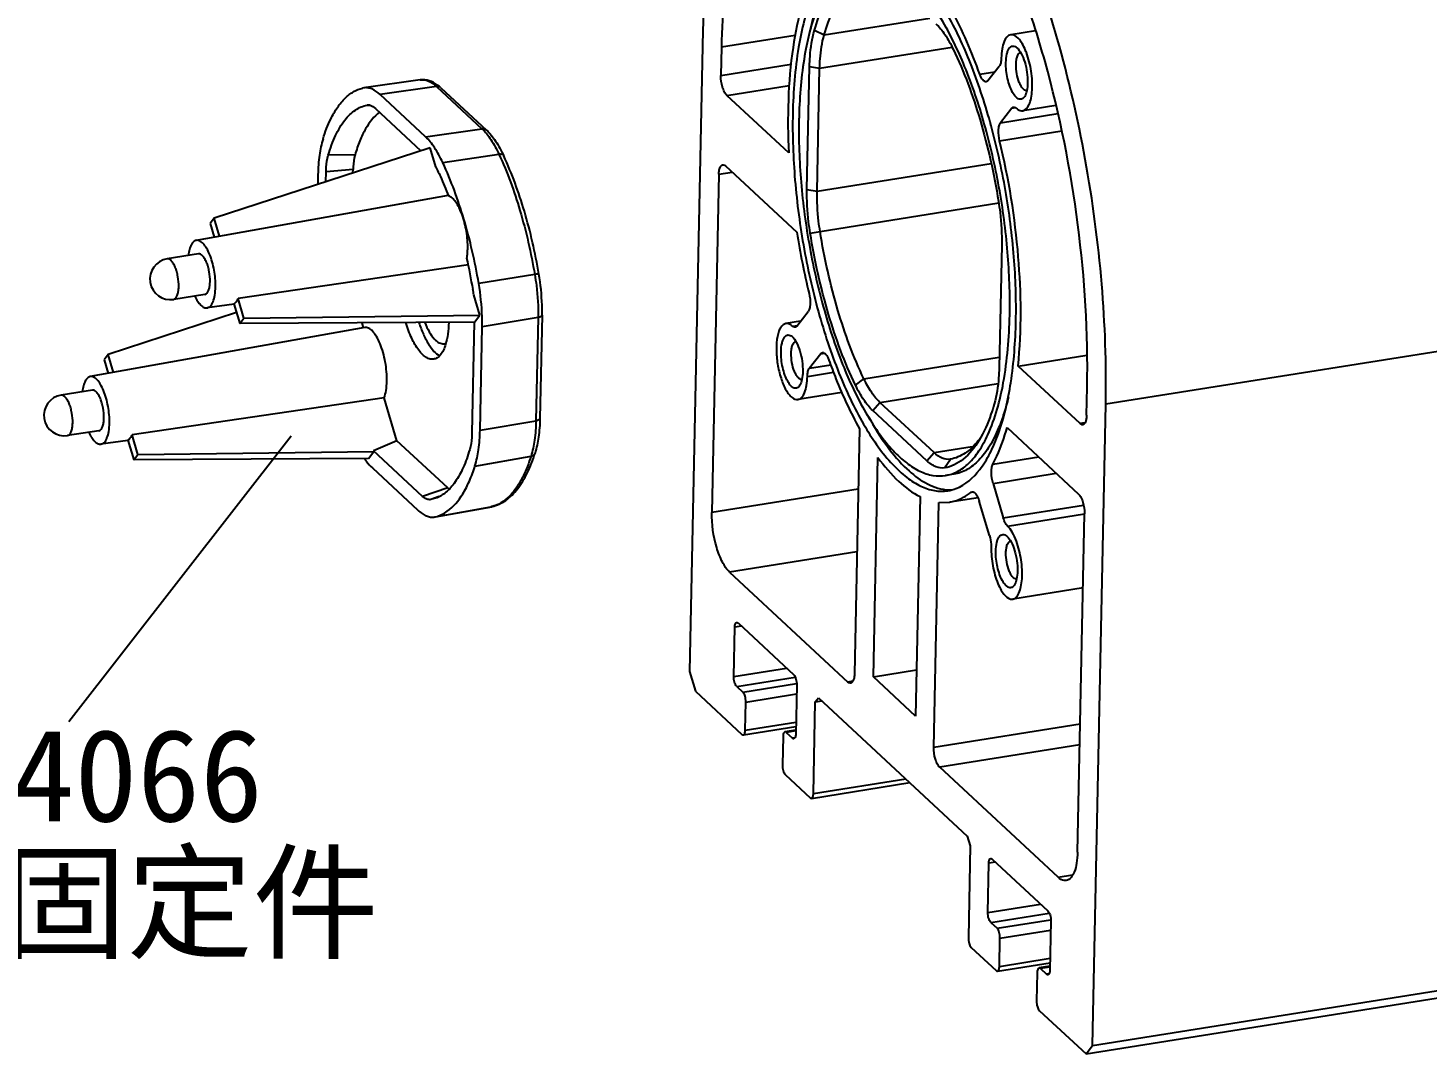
# Model space of a CAD drawing. Header units: millimetres. Extents: x 0 to 549, y 0 to 190.
# Drawn here: x 124.78 to 170.25, y 77.69 to 111.02 of the extents above; entities that cross this region are included whole.
import ezdxf

# ---------------------------------------------------------------- set-up
doc = ezdxf.new("R2010")
doc.units = ezdxf.units.MM
doc.layers.add('02___PRT_ALL_AXES', color=7, linetype='Continuous')
doc.styles.get("Standard").update_dxf_attribs({"font": 'SimSun.ttf'})

# ---------------------------------------------------------------- blocks, each defined once
blk = doc.blocks.new('A$C560D5F5B')
at = {"color": 7, "linetype": 'Continuous'}
for p, q in [((-22.163, 13.225), (-19.876, 13.589)), ((-24.79, 13.329), (-25.078, -0.562)), ((-22.788, 13.209), (-24.387, 12.955)), ((-22.374, 13.323), (-22.163, 13.225)), ((-17.586, 13.313), (-18.12, 13.227)), ((-24.387, 12.955), (-24.4, 12.344)), ((-22.26, 12.502), (-19.39, 12.958)), ((-24.4, 12.344), (-22.877, 12.587)), ((-22.535, 9.878), (-22.479, 12.54)), ((-22.479, 12.54), (-22.26, 12.502)), ((-22.315, 9.84), (-22.26, 12.502)), ((-18.613, 12.234), (-18.369, 12.548)), ((-24.272, 11.914), (-22.919, 12.13)), ((-18.791, 12.373), (-18.464, 12.425)), ((-22.93, 10.668), (-24.272, 11.914)), ((-18.097, 11.636), (-18.342, 11.322)), ((-18.097, 11.636), (-18.018, 11.648)), ((-17.143, 11.695), (-17.858, 11.582)), ((-18.342, 11.322), (-17.1, 11.519)), ((-18.361, 10.929), (-17.014, 11.144)), ((-24.303, 10.388), (-22.753, 8.948)), ((-22.315, 9.84), (-18.544, 10.441)), ((-24.444, 10.207), (-24.596, 2.88)), ((-24.444, 10.207), (-24.158, 10.253)), ((-22.535, 9.878), (-22.315, 9.84)), ((-22.251, 8.967), (-18.38, 9.583)), ((-22.465, 8.932), (-22.251, 8.967)), ((-18.316, 8.674), (-18.371, 6.012)), ((1.706, 8.053), (-16.061, 5.223)), ((-22.672, 7.022), (-22.993, 6.97)), ((-22.754, 6.916), (-22.509, 7.23)), ((-22.849, 6.914), (-22.742, 6.931)), ((-22.238, 6.318), (-22.482, 6.004)), ((-22.482, 6.004), (-22.021, 6.078)), ((-22.238, 6.318), (-22.159, 6.331)), ((-21.301, 5.774), (-18.367, 6.241)), ((-17.959, 6.052), (-16.472, 6.289)), ((-22.526, 5.828), (-21.959, 5.918)), ((-21.485, 5.639), (-21.301, 5.774)), ((-16.617, 4.806), (-17.959, 6.052)), ((-21.778, 5.476), (-22.73, 5.325)), ((-20.953, 5.265), (-18.394, 5.672)), ((-16.476, 4.987), (-16.464, 5.597)), ((-21.109, 5.088), (-20.953, 5.265)), ((-19.782, 4.177), (-20.953, 5.265)), ((-16.349, -8.667), (-16.061, 5.223)), ((-19.938, 4), (-21.109, 5.088)), ((-21.396, 4.694), (-21.506, -0.611)), ((-18.199, 4.719), (-16.649, 3.28)), ((-16.512, 4.823), (-16.617, 4.806)), ((-19.782, 4.177), (-18.958, 4.309)), ((-21.097, -0.68), (-20.999, 4.071)), ((-19.938, 4), (-19.782, 4.177)), ((-19.553, 3.846), (-19.427, 4.034)), ((-19.427, 4.034), (-19.43, 4.034)), ((-18.506, 3.924), (-17.513, 4.082)), ((-19.351, 3.709), (-19.534, 3.68)), ((-18.503, 3.511), (-17.133, 3.729)), ((-21.423, 3.385), (-24.596, 2.88)), ((-18.503, 3.511), (-18.281, 2.763)), ((-20.085, 3.223), (-20.184, -1.528)), ((-19.787, -2.207), (-19.677, 3.098)), ((-19.677, 3.098), (-19.442, 3.104)), ((-18.829, 3.201), (-19.442, 3.104)), ((-18.978, 3.318), (-18.953, 3.329)), ((-18.978, 3.318), (-18.932, 3.325)), ((-18.579, 2.38), (-18.802, 3.128)), ((-18.281, 2.763), (-16.54, 3.04)), ((-18.189, 2.587), (-16.521, 2.852)), ((-16.672, -4.477), (-16.521, 2.85)), ((-21.452, 2.03), (-24.212, 1.59)), ((-24.212, 1.59), (-21.647, -0.792)), ((-16.554, 1.246), (-18.077, 1.004)), ((-24.122, -0.672), (-24.1, 0.397)), ((-23.957, 0.42), (-24.1, 0.397)), ((-24.029, 0.487), (-22.821, -0.635)), ((-25.078, -0.562), (-24.95, -0.992)), ((-24.122, -0.672), (-22.978, -0.489)), ((-21.097, -0.68), (-20.163, -0.531)), ((-24.058, -0.887), (-22.79, -0.685)), ((-24.058, -0.887), (-23.924, -1.011)), ((-23.924, -1.011), (-22.761, -0.826)), ((-22.757, -0.85), (-22.779, -1.919)), ((-20.184, -1.528), (-21.097, -0.68)), ((-24.95, -0.992), (-23.943, -1.927)), ((-23.86, -1.226), (-22.761, -1.051)), ((-22.354, -1.224), (-22.284, -1.134)), ((-22.354, -1.224), (-22.211, -1.201)), ((-22.284, -1.134), (-19.061, -4.127)), ((-23.872, -1.837), (-23.86, -1.226)), ((-22.395, -3.209), (-22.354, -1.224)), ((-23.913, -1.939), (-22.776, -1.758)), ((-23.872, -1.837), (-22.774, -1.662)), ((-16.615, -1.702), (-19.787, -2.207)), ((-23.054, -1.974), (-23.067, -2.585)), ((-22.777, -1.835), (-23.013, -1.872)), ((-22.778, -1.851), (-22.984, -1.884)), ((-22.984, -1.884), (-22.849, -2.009)), ((-22.798, -2.001), (-22.849, -2.009)), ((-17.094, -5.019), (-19.659, -2.637)), ((-23.003, -2.8), (-22.465, -3.299)), ((-22.436, -3.311), (-20.305, -2.971)), ((-22.395, -3.209), (-20.393, -2.89)), ((-19.061, -4.127), (-18.997, -4.342)), ((-18.997, -4.342), (-19.038, -6.326)), ((-18.616, -5.784), (-18.594, -4.716)), ((-18.451, -4.693), (-18.594, -4.716)), ((-18.523, -4.626), (-17.315, -5.748)), ((-16.349, -8.667), (8.053, -4.782)), ((-17.094, -5.019), (-16.78, -4.969)), ((-16.489, -8.848), (7.912, -4.962)), ((-18.616, -5.784), (-17.472, -5.602)), ((-18.552, -5.999), (-17.284, -5.797)), ((-18.552, -5.999), (-18.417, -6.124)), ((-18.417, -6.124), (-17.255, -5.939)), ((-17.251, -5.963), (-17.273, -7.031)), ((-18.366, -6.95), (-18.354, -6.339)), ((-18.354, -6.339), (-17.255, -6.164)), ((-18.974, -6.541), (-18.436, -7.04)), ((-18.407, -7.052), (-17.269, -6.871)), ((-18.366, -6.95), (-17.268, -6.775)), ((-17.271, -6.947), (-17.507, -6.985)), ((-17.271, -6.964), (-17.477, -6.997)), ((-17.548, -7.087), (-17.56, -7.698)), ((-17.477, -6.997), (-17.343, -7.122)), ((-17.291, -7.113), (-17.343, -7.122)), ((-17.496, -7.913), (-16.489, -8.848)), ((-16.489, -8.848), (-16.349, -8.667))]:
    blk.add_line(p, q, dxfattribs=at)
for centre, radius, start, end in [((-19.203, 12.306), 1.52, 20.5494, 22.5581), ((-11.381, 11.162), 11.33, 177.9991, 178.8155), ((-6.527, 11.488), 16.423, 188.8951, 193.612), ((-20.119, 5.443), 1.639, 322.0936, 322.6958), ((-20.221, 5.52), 1.768, 322.7285, 325.9004), ((-19.432, 4.279), 0.91, 264.3144, 266.8728), ((-19.619, 4.208), 0.868, 279.1176, 291.1167), ((-19.434, 4.251), 0.881, 266.8643, 271.9169)]:
    blk.add_arc(centre, radius, start, end, dxfattribs=at)
for points, knots in [([(-22.129, 19.974), (-22.32, 19.944), (-22.713, 19.799), (-23.224, 19.371), (-23.668, 18.753), (-24.046, 17.956), (-24.353, 16.995), (-24.676, 15.444), (-24.772, 14.196), (-24.79, 13.329)], [0, 0, 0, 0, 0.076369, 0.161017, 0.259642, 0.375039, 0.507905, 0.657558, 1, 1, 1, 1]), ([(-16.061, 5.223), (-16.043, 6.092), (-16.109, 7.87), (-16.462, 10.521), (-17.053, 13.098), (-17.845, 15.438), (-18.663, 17.151), (-19.394, 18.275), (-19.934, 18.937), (-20.482, 19.45), (-21.035, 19.806), (-21.588, 19.996), (-21.958, 20.002), (-22.129, 19.974)], [0, 0, 0, 0, 0.153179, 0.313043, 0.470941, 0.618393, 0.747947, 0.804272, 0.854371, 0.898199, 0.936187, 0.969454, 1, 1, 1, 1]), ([(-21.972, 18.987), (-22.145, 18.959), (-22.501, 18.828), (-22.965, 18.44), (-23.369, 17.878), (-23.712, 17.155), (-23.991, 16.282), (-24.284, 14.874), (-24.371, 13.741), (-24.387, 12.955)], [0, 0, 0, 0, 0.07637, 0.161017, 0.259641, 0.375038, 0.507904, 0.657557, 1, 1, 1, 1]), ([(-16.464, 5.597), (-16.439, 6.77), (-16.591, 9.15), (-17.166, 12.046), (-17.861, 14.237), (-18.457, 15.682), (-19.117, 16.913), (-19.626, 17.623), (-19.892, 17.925)], [0, 0, 0, 0, 0.270378, 0.547507, 0.678563, 0.79957, 0.90744, 1, 1, 1, 1]), ([(-21.369, 15.201), (-21.475, 15.184), (-21.692, 15.104), (-21.975, 14.867), (-22.222, 14.525), (-22.52, 13.894), (-22.765, 12.876), (-22.833, 12.001), (-22.843, 11.521)], [0, 0, 0, 0, 0.076399, 0.161078, 0.259741, 0.375182, 0.657412, 1, 1, 1, 1]), ([(-21.358, 15.184), (-21.652, 15.072), (-22.027, 14.627), (-22.326, 13.913), (-22.443, 13.458), (-22.492, 13.211)], [0, 0, 0, 0, 0.403782, 0.676747, 1, 1, 1, 1]), ([(-18.008, 7.031), (-17.998, 7.493), (-18.031, 8.439), (-18.212, 9.853), (-18.516, 11.234), (-18.925, 12.505), (-19.417, 13.592), (-19.895, 14.338), (-20.307, 14.78), (-20.672, 15.071), (-20.991, 15.202), (-21.193, 15.211)], [0, 0, 0, 0, 0.149996, 0.306597, 0.46198, 0.608402, 0.738927, 0.848253, 0.89416, 0.93429, 1, 1, 1, 1]), ([(-21.317, 14.872), (-21.414, 14.857), (-21.613, 14.784), (-21.874, 14.572), (-22.102, 14.265), (-22.382, 13.698), (-22.616, 12.781), (-22.689, 11.991), (-22.704, 11.557)], [0, 0, 0, 0, 0.077349, 0.162663, 0.261526, 0.376781, 0.658018, 1, 1, 1, 1]), ([(-18.142, 7.156), (-18.133, 7.61), (-18.167, 8.541), (-18.352, 9.928), (-18.662, 11.275), (-19.075, 12.5), (-19.568, 13.528), (-20.046, 14.215), (-20.455, 14.598), (-20.745, 14.784), (-21.034, 14.883), (-21.227, 14.886), (-21.317, 14.872)], [0, 0, 0, 0, 0.153208, 0.313094, 0.471017, 0.618494, 0.748067, 0.85435, 0.898184, 0.936178, 0.96945, 1, 1, 1, 1]), ([(-22.344, 14.628), (-22.468, 14.393), (-22.674, 13.841), (-22.941, 12.519), (-22.966, 11.429), (-22.93, 10.668)], [0, 0, 0, 0, 0.197388, 0.433964, 1, 1, 1, 1]), ([(-22.374, 13.323), (-22.32, 13.511), (-22.199, 13.85), (-21.951, 14.282), (-21.655, 14.584), (-21.413, 14.687), (-21.297, 14.706)], [0, 0, 0, 0, 0.318904, 0.58611, 0.80752, 1, 1, 1, 1]), ([(-22.163, 13.225), (-22.11, 13.407), (-21.992, 13.736), (-21.753, 14.154), (-21.465, 14.447), (-21.231, 14.547), (-21.118, 14.566)], [0, 0, 0, 0, 0.318904, 0.58611, 0.80752, 1, 1, 1, 1]), ([(-18.791, 12.373), (-18.963, 12.852), (-19.325, 13.702), (-19.83, 14.487), (-20.106, 14.795)], [0, 0, 0, 0, 0.551744, 1, 1, 1, 1]), ([(-19.742, 13.464), (-19.668, 13.396), (-19.527, 13.219), (-19.419, 13.023), (-19.366, 12.913)], [0, 0, 0, 0, 0.450529, 1, 1, 1, 1]), ([(-22.479, 12.54), (-22.478, 12.612), (-22.466, 12.876), (-22.428, 13.14), (-22.374, 13.323)], [0, 0, 0, 0, 0.275662, 1, 1, 1, 1]), ([(-22.26, 12.502), (-22.258, 12.569), (-22.247, 12.812), (-22.212, 13.056), (-22.163, 13.225)], [0, 0, 0, 0, 0.275662, 1, 1, 1, 1]), ([(-18.12, 13.227), (-18.189, 13.217), (-18.272, 13.089), (-18.312, 12.911), (-18.323, 12.79), (-18.325, 12.724)], [0, 0, 0, 0, 0.366247, 0.652436, 1, 1, 1, 1]), ([(-17.799, 12.889), (-17.821, 12.941), (-17.866, 13.034), (-17.955, 13.164), (-18.06, 13.237), (-18.12, 13.227)], [0, 0, 0, 0, 0.344136, 0.626381, 1, 1, 1, 1]), ([(-19.366, 12.913), (-19.129, 12.421), (-18.732, 11.338), (-18.481, 10.215), (-18.386, 9.62)], [0, 0, 0, 0, 0.475113, 1, 1, 1, 1]), ([(-18.224, 12.623), (-18.223, 12.685), (-18.215, 12.772), (-18.184, 12.876), (-18.155, 12.931), (-18.119, 12.969), (-18.057, 12.992), (-18.009, 12.966), (-17.985, 12.945)], [0, 0, 0, 0, 0.363836, 0.510834, 0.631651, 0.728963, 0.812501, 1, 1, 1, 1]), ([(-18.005, 12.585), (-18.004, 12.617), (-17.999, 12.678), (-17.979, 12.767), (-17.94, 12.832), (-17.906, 12.84)], [0, 0, 0, 0, 0.344896, 0.630816, 1, 1, 1, 1]), ([(-17.985, 12.945), (-17.947, 12.912), (-17.88, 12.811), (-17.783, 12.559), (-17.751, 12.338), (-17.754, 12.186)], [0, 0, 0, 0, 0.187936, 0.438468, 1, 1, 1, 1]), ([(-17.858, 11.582), (-17.796, 11.591), (-17.717, 11.7), (-17.674, 11.86), (-17.652, 12.034), (-17.652, 12.23), (-17.681, 12.505), (-17.731, 12.71), (-17.78, 12.84)], [0, 0, 0, 0, 0.141493, 0.249485, 0.381067, 0.530346, 0.689327, 1, 1, 1, 1]), ([(-18.325, 12.724), (-18.326, 12.689), (-18.332, 12.628), (-18.353, 12.568), (-18.369, 12.548)], [0, 0, 0, 0, 0.578909, 1, 1, 1, 1]), ([(-17.817, 11.892), (-17.831, 11.869), (-17.865, 11.828), (-17.951, 11.825), (-18.023, 11.887), (-18.089, 11.985), (-18.147, 12.12), (-18.207, 12.334), (-18.227, 12.507), (-18.224, 12.623)], [0, 0, 0, 0, 0.077913, 0.143622, 0.228606, 0.345818, 0.492524, 0.65919, 1, 1, 1, 1]), ([(-17.774, 12.017), (-17.805, 12.014), (-17.857, 12.052), (-17.901, 12.119), (-17.952, 12.226), (-17.994, 12.383), (-18.006, 12.517), (-18.005, 12.585)], [0, 0, 0, 0, 0.143063, 0.250732, 0.381305, 0.687121, 1, 1, 1, 1]), ([(-24.272, 11.914), (-24.293, 11.934), (-24.33, 11.992), (-24.384, 12.135), (-24.402, 12.259), (-24.4, 12.344)], [0, 0, 0, 0, 0.191208, 0.442242, 1, 1, 1, 1]), ([(-18.651, 12.209), (-18.678, 12.204), (-18.725, 12.242), (-18.763, 12.304), (-18.782, 12.348), (-18.791, 12.373)], [0, 0, 0, 0, 0.366551, 0.652543, 1, 1, 1, 1]), ([(-18.613, 12.234), (-18.616, 12.23), (-18.626, 12.219), (-18.64, 12.21), (-18.651, 12.209)], [0, 0, 0, 0, 0.281314, 1, 1, 1, 1]), ([(-17.754, 12.186), (-17.755, 12.129), (-17.764, 12.028), (-17.795, 11.929), (-17.817, 11.892)], [0, 0, 0, 0, 0.56758, 1, 1, 1, 1]), ([(-22.843, 11.521), (-22.853, 11.04), (-22.816, 10.055), (-22.62, 8.586), (-22.293, 7.16), (-21.855, 5.862), (-21.334, 4.774), (-20.827, 4.047), (-20.394, 3.641), (-20.088, 3.444), (-19.781, 3.339), (-19.577, 3.336), (-19.482, 3.351)], [0, 0, 0, 0, 0.153202, 0.313086, 0.471006, 0.618481, 0.748055, 0.854343, 0.89818, 0.936176, 0.969449, 1, 1, 1, 1]), ([(-18.097, 11.636), (-18.094, 11.639), (-18.084, 11.651), (-18.07, 11.659), (-18.059, 11.661)], [0, 0, 0, 0, 0.281493, 1, 1, 1, 1]), ([(-18.059, 11.661), (-18.055, 11.661), (-18.033, 11.662), (-18.014, 11.649), (-18.002, 11.638)], [0, 0, 0, 0, 0.219421, 1, 1, 1, 1]), ([(-18.002, 11.638), (-17.99, 11.628), (-17.95, 11.595), (-17.895, 11.576), (-17.858, 11.582)], [0, 0, 0, 0, 0.296264, 1, 1, 1, 1]), ([(-22.708, 11.396), (-22.718, 10.942), (-22.683, 10.011), (-22.498, 8.624), (-22.189, 7.277), (-21.775, 6.052), (-21.283, 5.024), (-20.804, 4.337), (-20.395, 3.954), (-20.106, 3.768), (-19.817, 3.669), (-19.624, 3.666), (-19.534, 3.68)], [0, 0, 0, 0, 0.153208, 0.313094, 0.471017, 0.618494, 0.748067, 0.85435, 0.898184, 0.936178, 0.96945, 1, 1, 1, 1]), ([(-18.361, 10.929), (-18.38, 11.005), (-18.392, 11.116), (-18.376, 11.249), (-18.356, 11.303), (-18.342, 11.322)], [0, 0, 0, 0, 0.581871, 0.822775, 1, 1, 1, 1]), ([(-17.959, 6.052), (-17.881, 6.838), (-17.9, 8.484), (-18.161, 10.106), (-18.361, 10.929)], [0, 0, 0, 0, 0.482263, 1, 1, 1, 1]), ([(-24.444, 10.207), (-24.443, 10.234), (-24.439, 10.283), (-24.423, 10.355), (-24.39, 10.407), (-24.362, 10.412)], [0, 0, 0, 0, 0.347785, 0.63442, 1, 1, 1, 1]), ([(-24.362, 10.412), (-24.357, 10.412), (-24.336, 10.412), (-24.316, 10.399), (-24.303, 10.388)], [0, 0, 0, 0, 0.218395, 1, 1, 1, 1]), ([(-22.465, 8.932), (-22.478, 9.012), (-22.522, 9.326), (-22.539, 9.643), (-22.535, 9.878)], [0, 0, 0, 0, 0.256896, 1, 1, 1, 1]), ([(-22.251, 8.967), (-22.263, 9.041), (-22.303, 9.33), (-22.319, 9.623), (-22.315, 9.84)], [0, 0, 0, 0, 0.256896, 1, 1, 1, 1]), ([(-18.386, 9.62), (-18.373, 9.54), (-18.329, 9.226), (-18.311, 8.909), (-18.316, 8.674)], [0, 0, 0, 0, 0.256896, 1, 1, 1, 1]), ([(-21.485, 5.639), (-21.722, 6.131), (-22.119, 7.214), (-22.37, 8.337), (-22.465, 8.932)], [0, 0, 0, 0, 0.475113, 1, 1, 1, 1]), ([(-21.301, 5.774), (-21.53, 6.25), (-21.915, 7.301), (-22.158, 8.39), (-22.251, 8.967)], [0, 0, 0, 0, 0.475113, 1, 1, 1, 1]), ([(-22.49, 7.623), (-22.471, 7.547), (-22.458, 7.436), (-22.474, 7.303), (-22.495, 7.249), (-22.509, 7.23)], [0, 0, 0, 0, 0.581871, 0.822775, 1, 1, 1, 1]), ([(-22.849, 6.914), (-22.861, 6.924), (-22.901, 6.957), (-22.956, 6.976), (-22.993, 6.97)], [0, 0, 0, 0, 0.296264, 1, 1, 1, 1]), ([(-19.307, 3.398), (-19.101, 3.477), (-18.82, 3.732), (-18.554, 4.171), (-18.293, 4.792), (-18.079, 5.758), (-18.017, 6.583), (-18.008, 7.031)], [0, 0, 0, 0, 0.164202, 0.266276, 0.383907, 0.665186, 1, 1, 1, 1]), ([(-18.618, 4.561), (-18.453, 4.918), (-18.225, 5.783), (-18.153, 6.666), (-18.142, 7.156)], [0, 0, 0, 0, 0.445351, 1, 1, 1, 1]), ([(-22.993, 6.97), (-23.037, 6.963), (-23.101, 6.903), (-23.147, 6.799), (-23.19, 6.641), (-23.205, 6.403), (-23.179, 6.097), (-23.109, 5.798), (-23.02, 5.576), (-22.93, 5.439), (-22.854, 5.355), (-22.775, 5.317), (-22.73, 5.325)], [0, 0, 0, 0, 0.071987, 0.121953, 0.182443, 0.330348, 0.500023, 0.669694, 0.817588, 0.878068, 0.928018, 1, 1, 1, 1]), ([(-23.097, 6.366), (-23.095, 6.428), (-23.087, 6.515), (-23.056, 6.619), (-23.027, 6.674), (-22.991, 6.712), (-22.929, 6.735), (-22.882, 6.709), (-22.857, 6.688)], [0, 0, 0, 0, 0.363836, 0.510834, 0.631651, 0.728963, 0.812501, 1, 1, 1, 1]), ([(-22.857, 6.688), (-22.819, 6.655), (-22.752, 6.554), (-22.655, 6.302), (-22.623, 6.081), (-22.626, 5.929)], [0, 0, 0, 0, 0.187936, 0.438468, 1, 1, 1, 1]), ([(-22.792, 6.891), (-22.796, 6.89), (-22.818, 6.89), (-22.837, 6.903), (-22.849, 6.914)], [0, 0, 0, 0, 0.219421, 1, 1, 1, 1]), ([(-22.754, 6.916), (-22.756, 6.913), (-22.766, 6.901), (-22.781, 6.893), (-22.792, 6.891)], [0, 0, 0, 0, 0.281493, 1, 1, 1, 1]), ([(-22.877, 6.328), (-22.876, 6.36), (-22.871, 6.421), (-22.851, 6.511), (-22.812, 6.575), (-22.778, 6.583)], [0, 0, 0, 0, 0.344896, 0.630816, 1, 1, 1, 1]), ([(-22.69, 5.635), (-22.703, 5.612), (-22.737, 5.571), (-22.823, 5.568), (-22.896, 5.63), (-22.961, 5.728), (-23.019, 5.863), (-23.079, 6.077), (-23.099, 6.25), (-23.097, 6.366)], [0, 0, 0, 0, 0.077913, 0.143622, 0.228606, 0.345818, 0.492524, 0.65919, 1, 1, 1, 1]), ([(-22.646, 5.76), (-22.677, 5.757), (-22.729, 5.795), (-22.773, 5.862), (-22.824, 5.969), (-22.866, 6.126), (-22.878, 6.26), (-22.877, 6.328)], [0, 0, 0, 0, 0.143063, 0.250732, 0.381305, 0.687121, 1, 1, 1, 1]), ([(-22.238, 6.318), (-22.235, 6.322), (-22.225, 6.333), (-22.211, 6.342), (-22.2, 6.343)], [0, 0, 0, 0, 0.281314, 1, 1, 1, 1]), ([(-22.2, 6.343), (-22.173, 6.348), (-22.125, 6.31), (-22.088, 6.248), (-22.069, 6.204), (-22.06, 6.179)], [0, 0, 0, 0, 0.366551, 0.652543, 1, 1, 1, 1]), ([(-22.06, 6.179), (-22.011, 6.043), (-21.819, 5.536), (-21.591, 5.041), (-21.396, 4.694)], [0, 0, 0, 0, 0.26616, 1, 1, 1, 1]), ([(-22.73, 5.325), (-22.662, 5.335), (-22.579, 5.463), (-22.539, 5.641), (-22.528, 5.762), (-22.526, 5.828)], [0, 0, 0, 0, 0.366247, 0.652436, 1, 1, 1, 1]), ([(-22.626, 5.929), (-22.628, 5.872), (-22.637, 5.771), (-22.667, 5.672), (-22.69, 5.635)], [0, 0, 0, 0, 0.56758, 1, 1, 1, 1]), ([(-22.526, 5.828), (-22.525, 5.863), (-22.519, 5.924), (-22.498, 5.984), (-22.482, 6.004)], [0, 0, 0, 0, 0.578909, 1, 1, 1, 1]), ([(-20.953, 5.265), (-21.021, 5.328), (-21.151, 5.491), (-21.251, 5.672), (-21.301, 5.774)], [0, 0, 0, 0, 0.450529, 1, 1, 1, 1]), ([(-18.371, 6.012), (-18.373, 5.94), (-18.385, 5.676), (-18.423, 5.412), (-18.477, 5.228)], [0, 0, 0, 0, 0.275662, 1, 1, 1, 1]), ([(-21.109, 5.088), (-21.183, 5.156), (-21.323, 5.333), (-21.432, 5.529), (-21.485, 5.639)], [0, 0, 0, 0, 0.450529, 1, 1, 1, 1]), ([(-18.171, 5.375), (-18.199, 5.257), (-18.261, 5.033), (-18.389, 4.674), (-18.56, 4.326), (-18.789, 4.014), (-19.052, 3.798), (-19.253, 3.725), (-19.351, 3.709)], [0, 0, 0, 0, 0.168969, 0.324335, 0.531375, 0.708774, 0.861622, 1, 1, 1, 1]), ([(-18.477, 5.228), (-18.498, 5.154), (-18.585, 4.883), (-18.699, 4.62), (-18.806, 4.444)], [0, 0, 0, 0, 0.274385, 1, 1, 1, 1]), ([(-21.2, 4.952), (-21.077, 4.729), (-20.828, 4.328), (-20.327, 3.73), (-19.84, 3.405), (-19.523, 3.374)], [0, 0, 0, 0, 0.321851, 0.59485, 1, 1, 1, 1]), ([(-16.476, 4.987), (-16.477, 4.96), (-16.481, 4.911), (-16.497, 4.838), (-16.531, 4.787), (-16.558, 4.782)], [0, 0, 0, 0, 0.347785, 0.63442, 1, 1, 1, 1]), ([(-19.534, 3.68), (-19.443, 3.694), (-19.258, 3.759), (-19.011, 3.948), (-18.791, 4.221), (-18.673, 4.44), (-18.618, 4.561)], [0, 0, 0, 0, 0.208968, 0.437048, 0.698171, 1, 1, 1, 1]), ([(-18.506, 3.924), (-18.476, 3.982), (-18.352, 4.238), (-18.258, 4.508), (-18.199, 4.719)], [0, 0, 0, 0, 0.229933, 1, 1, 1, 1]), ([(-16.558, 4.782), (-16.563, 4.781), (-16.585, 4.781), (-16.605, 4.795), (-16.617, 4.806)], [0, 0, 0, 0, 0.218395, 1, 1, 1, 1]), ([(-18.806, 4.444), (-18.899, 4.291), (-19.101, 4.025), (-19.408, 3.87), (-19.553, 3.846)], [0, 0, 0, 0, 0.548633, 1, 1, 1, 1]), ([(-18.825, 4.435), (-18.906, 4.332), (-19.081, 4.153), (-19.315, 4.053), (-19.427, 4.034)], [0, 0, 0, 0, 0.534948, 1, 1, 1, 1]), ([(-20.999, 4.071), (-20.862, 3.885), (-20.591, 3.565), (-20.253, 3.308), (-20.085, 3.223)], [0, 0, 0, 0, 0.550007, 1, 1, 1, 1]), ([(-19.553, 3.846), (-19.616, 3.835), (-19.764, 3.86), (-19.88, 3.947), (-19.938, 4)], [0, 0, 0, 0, 0.445916, 1, 1, 1, 1]), ([(-19.43, 4.034), (-19.487, 4.025), (-19.623, 4.048), (-19.73, 4.128), (-19.782, 4.177)], [0, 0, 0, 0, 0.446072, 1, 1, 1, 1]), ([(-18.503, 3.511), (-18.526, 3.586), (-18.543, 3.7), (-18.535, 3.84), (-18.519, 3.9), (-18.506, 3.924)], [0, 0, 0, 0, 0.560769, 0.808332, 1, 1, 1, 1]), ([(-19.442, 3.104), (-19.402, 3.11), (-19.234, 3.149), (-19.08, 3.237), (-18.978, 3.318)], [0, 0, 0, 0, 0.241328, 1, 1, 1, 1]), ([(-18.953, 3.329), (-18.942, 3.331), (-18.924, 3.327), (-18.91, 3.317), (-18.906, 3.314)], [0, 0, 0, 0, 0.713924, 1, 1, 1, 1]), ([(-18.906, 3.314), (-18.881, 3.296), (-18.839, 3.235), (-18.814, 3.168), (-18.802, 3.128)], [0, 0, 0, 0, 0.420639, 1, 1, 1, 1]), ([(-16.649, 3.28), (-16.627, 3.26), (-16.59, 3.202), (-16.537, 3.059), (-16.519, 2.935), (-16.521, 2.85)], [0, 0, 0, 0, 0.191208, 0.442242, 1, 1, 1, 1]), ([(-24.212, 1.59), (-24.276, 1.65), (-24.387, 1.824), (-24.548, 2.251), (-24.601, 2.625), (-24.596, 2.88)], [0, 0, 0, 0, 0.191202, 0.442232, 1, 1, 1, 1]), ([(-18.189, 2.587), (-18.21, 2.607), (-18.247, 2.664), (-18.27, 2.727), (-18.281, 2.763)], [0, 0, 0, 0, 0.433715, 1, 1, 1, 1]), ([(-17.997, 2.259), (-18.022, 2.325), (-18.074, 2.442), (-18.149, 2.548), (-18.189, 2.587)], [0, 0, 0, 0, 0.559705, 1, 1, 1, 1]), ([(-18.579, 2.38), (-18.561, 2.319), (-18.546, 2.235), (-18.544, 2.151), (-18.544, 2.131)], [0, 0, 0, 0, 0.756901, 1, 1, 1, 1]), ([(-18.544, 2.131), (-18.546, 1.995), (-18.527, 1.79), (-18.466, 1.528), (-18.406, 1.35), (-18.332, 1.199), (-18.243, 1.067), (-18.138, 0.994), (-18.077, 1.004)], [0, 0, 0, 0, 0.315246, 0.47401, 0.622127, 0.752182, 0.858864, 1, 1, 1, 1]), ([(-18.443, 2.045), (-18.442, 2.107), (-18.434, 2.195), (-18.403, 2.298), (-18.374, 2.354), (-18.338, 2.392), (-18.276, 2.414), (-18.229, 2.388), (-18.204, 2.367)], [0, 0, 0, 0, 0.363836, 0.510834, 0.631651, 0.728963, 0.812501, 1, 1, 1, 1]), ([(-18.224, 2.007), (-18.223, 2.04), (-18.218, 2.1), (-18.198, 2.19), (-18.159, 2.254), (-18.125, 2.262)], [0, 0, 0, 0, 0.344896, 0.630816, 1, 1, 1, 1]), ([(-18.204, 2.367), (-18.166, 2.334), (-18.099, 2.233), (-18.002, 1.982), (-17.97, 1.76), (-17.973, 1.609)], [0, 0, 0, 0, 0.187936, 0.438468, 1, 1, 1, 1]), ([(-18.077, 1.004), (-18.015, 1.014), (-17.936, 1.122), (-17.893, 1.281), (-17.871, 1.454), (-17.871, 1.65), (-17.899, 1.924), (-17.949, 2.129), (-17.997, 2.259)], [0, 0, 0, 0, 0.141415, 0.249276, 0.380722, 0.529908, 0.688889, 1, 1, 1, 1]), ([(-18.037, 1.314), (-18.05, 1.292), (-18.084, 1.25), (-18.17, 1.247), (-18.242, 1.309), (-18.308, 1.407), (-18.366, 1.542), (-18.426, 1.756), (-18.446, 1.929), (-18.443, 2.045)], [0, 0, 0, 0, 0.077913, 0.143622, 0.228606, 0.345818, 0.492524, 0.65919, 1, 1, 1, 1]), ([(-17.993, 1.439), (-18.024, 1.436), (-18.076, 1.474), (-18.12, 1.541), (-18.171, 1.648), (-18.213, 1.805), (-18.225, 1.939), (-18.224, 2.007)], [0, 0, 0, 0, 0.143063, 0.250732, 0.381305, 0.687121, 1, 1, 1, 1]), ([(-17.973, 1.609), (-17.975, 1.551), (-17.984, 1.45), (-18.014, 1.352), (-18.037, 1.314)], [0, 0, 0, 0, 0.56758, 1, 1, 1, 1]), ([(-24.1, 0.397), (-24.099, 0.421), (-24.097, 0.458), (-24.073, 0.497), (-24.059, 0.499)], [0, 0, 0, 0, 0.633717, 1, 1, 1, 1]), ([(-24.059, 0.499), (-24.051, 0.5), (-24.04, 0.496), (-24.032, 0.489), (-24.029, 0.487)], [0, 0, 0, 0, 0.703129, 1, 1, 1, 1]), ([(-24.058, -0.887), (-24.082, -0.864), (-24.111, -0.789), (-24.123, -0.714), (-24.122, -0.672)], [0, 0, 0, 0, 0.440404, 1, 1, 1, 1]), ([(-22.821, -0.635), (-22.796, -0.658), (-22.767, -0.733), (-22.756, -0.808), (-22.757, -0.85)], [0, 0, 0, 0, 0.440404, 1, 1, 1, 1]), ([(-21.588, -0.816), (-21.593, -0.816), (-21.615, -0.816), (-21.634, -0.803), (-21.647, -0.792)], [0, 0, 0, 0, 0.218395, 1, 1, 1, 1]), ([(-21.506, -0.611), (-21.507, -0.638), (-21.511, -0.687), (-21.527, -0.759), (-21.56, -0.811), (-21.588, -0.816)], [0, 0, 0, 0, 0.347785, 0.63442, 1, 1, 1, 1]), ([(-23.86, -1.226), (-23.859, -1.184), (-23.87, -1.109), (-23.899, -1.034), (-23.924, -1.011)], [0, 0, 0, 0, 0.559596, 1, 1, 1, 1]), ([(-23.943, -1.927), (-23.94, -1.929), (-23.932, -1.936), (-23.921, -1.94), (-23.913, -1.939)], [0, 0, 0, 0, 0.296871, 1, 1, 1, 1]), ([(-23.913, -1.939), (-23.899, -1.937), (-23.875, -1.898), (-23.873, -1.861), (-23.872, -1.837)], [0, 0, 0, 0, 0.366283, 1, 1, 1, 1]), ([(-23.013, -1.872), (-23.027, -1.874), (-23.052, -1.913), (-23.053, -1.95), (-23.054, -1.974)], [0, 0, 0, 0, 0.366283, 1, 1, 1, 1]), ([(-22.984, -1.884), (-22.986, -1.882), (-22.994, -1.875), (-23.005, -1.871), (-23.013, -1.872)], [0, 0, 0, 0, 0.296871, 1, 1, 1, 1]), ([(-22.82, -2.021), (-22.827, -2.022), (-22.839, -2.018), (-22.847, -2.011), (-22.849, -2.009)], [0, 0, 0, 0, 0.703129, 1, 1, 1, 1]), ([(-22.779, -1.919), (-22.779, -1.943), (-22.781, -1.98), (-22.806, -2.019), (-22.82, -2.021)], [0, 0, 0, 0, 0.633717, 1, 1, 1, 1]), ([(-19.659, -2.637), (-19.681, -2.617), (-19.718, -2.559), (-19.771, -2.417), (-19.789, -2.292), (-19.787, -2.207)], [0, 0, 0, 0, 0.191208, 0.442242, 1, 1, 1, 1]), ([(-23.067, -2.585), (-23.067, -2.627), (-23.056, -2.702), (-23.027, -2.777), (-23.003, -2.8)], [0, 0, 0, 0, 0.559596, 1, 1, 1, 1]), ([(-22.465, -3.299), (-22.463, -3.301), (-22.455, -3.308), (-22.443, -3.312), (-22.436, -3.311)], [0, 0, 0, 0, 0.296871, 1, 1, 1, 1]), ([(-22.436, -3.311), (-22.422, -3.309), (-22.397, -3.27), (-22.396, -3.233), (-22.395, -3.209)], [0, 0, 0, 0, 0.366283, 1, 1, 1, 1]), ([(-16.672, -4.477), (-16.674, -4.557), (-16.687, -4.705), (-16.735, -4.922), (-16.835, -5.077), (-16.918, -5.091)], [0, 0, 0, 0, 0.347795, 0.63431, 1, 1, 1, 1]), ([(-18.594, -4.716), (-18.593, -4.692), (-18.591, -4.655), (-18.566, -4.616), (-18.553, -4.614)], [0, 0, 0, 0, 0.633717, 1, 1, 1, 1]), ([(-18.553, -4.614), (-18.545, -4.612), (-18.534, -4.617), (-18.526, -4.623), (-18.523, -4.626)], [0, 0, 0, 0, 0.703129, 1, 1, 1, 1]), ([(-16.918, -5.091), (-16.932, -5.093), (-16.998, -5.093), (-17.057, -5.054), (-17.094, -5.019)], [0, 0, 0, 0, 0.218341, 1, 1, 1, 1]), ([(-17.315, -5.748), (-17.29, -5.771), (-17.261, -5.846), (-17.25, -5.92), (-17.251, -5.963)], [0, 0, 0, 0, 0.440404, 1, 1, 1, 1]), ([(-18.552, -5.999), (-18.576, -5.977), (-18.605, -5.901), (-18.617, -5.827), (-18.616, -5.784)], [0, 0, 0, 0, 0.440404, 1, 1, 1, 1]), ([(-19.038, -6.326), (-19.039, -6.369), (-19.027, -6.443), (-18.998, -6.518), (-18.974, -6.541)], [0, 0, 0, 0, 0.559596, 1, 1, 1, 1]), ([(-18.354, -6.339), (-18.353, -6.297), (-18.364, -6.222), (-18.393, -6.147), (-18.417, -6.124)], [0, 0, 0, 0, 0.559596, 1, 1, 1, 1]), ([(-18.407, -7.052), (-18.393, -7.05), (-18.368, -7.011), (-18.367, -6.974), (-18.366, -6.95)], [0, 0, 0, 0, 0.366283, 1, 1, 1, 1]), ([(-18.436, -7.04), (-18.434, -7.042), (-18.426, -7.049), (-18.415, -7.053), (-18.407, -7.052)], [0, 0, 0, 0, 0.296871, 1, 1, 1, 1]), ([(-17.507, -6.985), (-17.521, -6.987), (-17.545, -7.026), (-17.547, -7.063), (-17.548, -7.087)], [0, 0, 0, 0, 0.366283, 1, 1, 1, 1]), ([(-17.477, -6.997), (-17.48, -6.995), (-17.488, -6.988), (-17.499, -6.984), (-17.507, -6.985)], [0, 0, 0, 0, 0.296871, 1, 1, 1, 1]), ([(-17.314, -7.134), (-17.321, -7.135), (-17.333, -7.131), (-17.341, -7.124), (-17.343, -7.122)], [0, 0, 0, 0, 0.703129, 1, 1, 1, 1]), ([(-17.273, -7.031), (-17.273, -7.056), (-17.275, -7.092), (-17.3, -7.131), (-17.314, -7.134)], [0, 0, 0, 0, 0.633717, 1, 1, 1, 1]), ([(-17.56, -7.698), (-17.561, -7.74), (-17.55, -7.815), (-17.521, -7.89), (-17.496, -7.913)], [0, 0, 0, 0, 0.559596, 1, 1, 1, 1])]:
    blk.add_open_spline(points, degree=3, knots=knots, dxfattribs=at)
at = {"layer": '02___PRT_ALL_AXES', "color": 7, "linetype": 'Continuous'}
for p, q in [((-21.542, -0.775), (-21.647, -0.792)), ((-16.624, -2.154), (-19.659, -2.637))]:
    blk.add_line(p, q, dxfattribs=at)

msp = doc.modelspace()

# ---------------------------------------------------------------- linework, layer by layer
at = {"color": 7, "linetype": 'Continuous'}
for p, q in [((137.534, 109.334), (135.695, 109.076)), ((135.696, 109.076), (135.655, 109.069)), ((138.061, 109.115), (136.228, 108.855)), ((137.704, 107.484), (136.228, 108.855)), ((138.061, 109.115), (139.537, 107.744)), ((138.204, 109.074), (139.681, 107.703)), ((135.808, 108.512), (135.851, 108.515)), ((135.894, 108.509), (135.808, 108.512)), ((136.073, 108.405), (137.555, 107.03)), ((137.704, 107.484), (139.537, 107.744)), ((137.849, 107.126), (130.833, 104.838)), ((135.412, 106.901), (134.543, 106.887)), ((138.033, 106.506), (137.849, 107.126)), ((138.264, 106.646), (140.09, 106.916)), ((135.346, 106.418), (134.47, 106.347)), ((135.344, 106.309), (135.346, 106.418)), ((134.207, 106.26), (134.2, 105.936)), ((134.463, 106.022), (134.47, 106.347)), ((138.44, 105.582), (130.252, 104.119)), ((130.833, 104.838), (130.701, 104.668)), ((130.701, 104.668), (130.833, 104.223)), ((131.007, 104.254), (130.833, 104.838)), ((139.096, 103.322), (131.61, 102.23)), ((141.253, 103.008), (139.433, 102.719)), ((139.468, 101.685), (139.269, 102.353)), ((131.479, 102.047), (130.602, 101.925)), ((131.477, 102.059), (131.668, 101.417)), ((131.801, 101.587), (131.61, 102.23)), ((131.562, 101.773), (127.386, 100.412)), ((131.668, 101.417), (131.801, 101.587)), ((139.294, 101.461), (131.668, 101.417)), ((131.801, 101.587), (139.468, 101.685)), ((135.631, 101.44), (135.68, 101.278)), ((139.285, 101.461), (139.211, 97.862)), ((139.294, 101.461), (139.468, 101.685)), ((141.363, 101.61), (139.543, 101.305)), ((141.363, 101.61), (141.293, 98.254)), ((141.492, 101.688), (141.422, 98.332)), ((135.725, 101.286), (126.805, 99.693)), ((139.474, 97.949), (139.543, 101.305)), ((127.386, 100.412), (127.254, 100.241)), ((127.254, 100.241), (127.386, 99.796)), ((127.56, 99.827), (127.386, 100.412)), ((136.358, 98.999), (128.163, 97.803)), ((136.771, 97.612), (136.358, 98.999)), ((139.474, 97.949), (141.293, 98.254)), ((128.354, 97.16), (128.163, 97.803)), ((128.032, 97.621), (127.155, 97.498)), ((128.03, 97.633), (128.221, 96.99)), ((136.771, 97.612), (136.013, 97.284)), ((138.424, 96.077), (136.771, 97.612)), ((128.221, 96.99), (128.354, 97.16)), ((135.847, 97.035), (128.221, 96.99)), ((128.354, 97.16), (136.021, 97.258)), ((135.847, 97.035), (136.021, 97.258)), ((136.021, 97.258), (136.013, 97.284)), ((137.608, 95.803), (136.013, 97.284)), ((139.31, 96.789), (141.131, 97.108)), ((135.976, 96.725), (137.453, 95.354)), ((138.424, 96.077), (137.608, 95.803)), ((138.15, 95.797), (137.873, 95.697)), ((138.031, 95.739), (137.873, 95.697)), ((138.001, 95.135), (138.026, 95.14)), ((138.026, 95.14), (139.853, 95.467)), ((138.026, 95.14), (139.83, 95.462)), ((139.864, 95.469), (139.83, 95.462))]:
    msp.add_line(p, q, dxfattribs=at)
msp.add_line((126.113, 88.492), (133.339, 97.774))
for centre, radius, start, end in [((129.413, 102.861), 0.667, 99.0488, 279.0484), ((122.449, 99.817), 17.013, 9.1422, 12.6602), ((135.353, 101.893), 3.943, 6.7067, 9.159), ((125.966, 98.434), 0.667, 99.0488, 279.0484), ((139.721, 96.072), 0.62, 280.1278, 281.2018), ((139.72, 96.074), 0.621, 281.2024, 283.349), ((139.622, 96.44), 1.001, 283.3486, 283.9378)]:
    msp.add_arc(centre, radius, start, end, dxfattribs=at)
for points, knots in [([(138.094, 109.166), (138.012, 109.226), (137.836, 109.325), (137.63, 109.347), (137.534, 109.334)], [0, 0, 0, 0, 0.511306, 1, 1, 1, 1]), ([(137.534, 109.334), (137.57, 109.338), (137.619, 109.339), (137.667, 109.332), (137.679, 109.33)], [0, 0, 0, 0, 0.744134, 1, 1, 1, 1]), ([(137.679, 109.33), (137.711, 109.324), (137.853, 109.283), (137.977, 109.193), (138.061, 109.115)], [0, 0, 0, 0, 0.220822, 1, 1, 1, 1]), ([(138.204, 109.074), (138.195, 109.082), (138.16, 109.114), (138.122, 109.145), (138.094, 109.166)], [0, 0, 0, 0, 0.255124, 1, 1, 1, 1]), ([(134.371, 107.419), (134.407, 107.532), (134.481, 107.748), (134.631, 108.093), (134.822, 108.432), (135.07, 108.739), (135.346, 108.959), (135.553, 109.044), (135.655, 109.069)], [0, 0, 0, 0, 0.163141, 0.31423, 0.518279, 0.697156, 0.855208, 1, 1, 1, 1]), ([(136.228, 108.855), (136.148, 108.929), (136.019, 109.024), (135.828, 109.081), (135.738, 109.082), (135.696, 109.076)], [0, 0, 0, 0, 0.551318, 0.783549, 1, 1, 1, 1]), ([(138.204, 109.074), (138.186, 109.091), (138.139, 109.116), (138.087, 109.119), (138.061, 109.115)], [0, 0, 0, 0, 0.485887, 1, 1, 1, 1]), ([(134.543, 106.887), (134.607, 107.107), (134.749, 107.505), (135.04, 108.011), (135.388, 108.366), (135.671, 108.488), (135.808, 108.512)], [0, 0, 0, 0, 0.318625, 0.585786, 0.807351, 1, 1, 1, 1]), ([(136.206, 108.286), (136.02, 108.143), (135.786, 107.831), (135.555, 107.345), (135.457, 107.056), (135.412, 106.901)], [0, 0, 0, 0, 0.435432, 0.700992, 1, 1, 1, 1]), ([(135.851, 108.515), (135.869, 108.514), (135.953, 108.501), (136.025, 108.45), (136.073, 108.405)], [0, 0, 0, 0, 0.218451, 1, 1, 1, 1]), ([(134.371, 107.419), (134.317, 107.247), (134.239, 106.862), (134.212, 106.471), (134.207, 106.26)], [0, 0, 0, 0, 0.461837, 1, 1, 1, 1]), ([(138.264, 106.646), (138.186, 106.815), (138.026, 107.113), (137.815, 107.381), (137.704, 107.484)], [0, 0, 0, 0, 0.551347, 1, 1, 1, 1]), ([(139.681, 107.703), (139.663, 107.72), (139.616, 107.745), (139.563, 107.748), (139.537, 107.744)], [0, 0, 0, 0, 0.485887, 1, 1, 1, 1]), ([(139.537, 107.744), (139.647, 107.642), (139.855, 107.377), (140.013, 107.082), (140.09, 106.916)], [0, 0, 0, 0, 0.448653, 1, 1, 1, 1]), ([(139.681, 107.703), (139.794, 107.597), (140.006, 107.33), (140.167, 107.032), (140.244, 106.866)], [0, 0, 0, 0, 0.459285, 1, 1, 1, 1]), ([(134.47, 106.347), (134.471, 106.397), (134.479, 106.579), (134.506, 106.761), (134.543, 106.887)], [0, 0, 0, 0, 0.275785, 1, 1, 1, 1]), ([(135.412, 106.901), (135.401, 106.866), (135.363, 106.708), (135.349, 106.544), (135.346, 106.418)], [0, 0, 0, 0, 0.222529, 1, 1, 1, 1]), ([(140.244, 106.866), (140.234, 106.888), (140.181, 106.923), (140.123, 106.921), (140.09, 106.916)], [0, 0, 0, 0, 0.4226, 1, 1, 1, 1]), ([(140.09, 106.916), (140.364, 106.327), (140.83, 105.041), (141.134, 103.711), (141.253, 103.008)], [0, 0, 0, 0, 0.476978, 1, 1, 1, 1]), ([(141.387, 103.026), (141.27, 103.715), (140.971, 105.023), (140.513, 106.286), (140.244, 106.866)], [0, 0, 0, 0, 0.522305, 1, 1, 1, 1]), ([(138.033, 106.506), (138.038, 106.497), (138.06, 106.458), (138.08, 106.418), (138.095, 106.388)], [0, 0, 0, 0, 0.242646, 1, 1, 1, 1]), ([(139.433, 102.719), (139.312, 103.425), (139.007, 104.762), (138.539, 106.054), (138.264, 106.646)], [0, 0, 0, 0, 0.523022, 1, 1, 1, 1]), ([(138.095, 106.388), (138.126, 106.323), (138.252, 106.052), (138.367, 105.775), (138.448, 105.563)], [0, 0, 0, 0, 0.241687, 1, 1, 1, 1]), ([(139.074, 103.844), (139.078, 104.033), (139.046, 104.412), (138.935, 104.861), (138.802, 105.178), (138.695, 105.362), (138.581, 105.495), (138.491, 105.551), (138.448, 105.563)], [0, 0, 0, 0, 0.298364, 0.595051, 0.726285, 0.838827, 0.929727, 1, 1, 1, 1]), ([(130.252, 104.119), (130.22, 104.113), (130.15, 104.074), (130.078, 103.965), (130.024, 103.813), (130.003, 103.695), (129.995, 103.63)], [0, 0, 0, 0, 0.171594, 0.387131, 0.66358, 1, 1, 1, 1]), ([(130.878, 102.607), (130.882, 102.789), (130.856, 103.065), (130.775, 103.417), (130.694, 103.658), (130.597, 103.859), (130.489, 104.011), (130.377, 104.108), (130.289, 104.126), (130.252, 104.119)], [0, 0, 0, 0, 0.313768, 0.472159, 0.619942, 0.749611, 0.855766, 0.936988, 1, 1, 1, 1]), ([(139.048, 103.546), (139.052, 103.569), (139.066, 103.668), (139.072, 103.768), (139.074, 103.844)], [0, 0, 0, 0, 0.235761, 1, 1, 1, 1]), ([(129.682, 102.611), (129.684, 102.72), (129.669, 102.885), (129.621, 103.096), (129.572, 103.24), (129.514, 103.361), (129.45, 103.452), (129.383, 103.511), (129.33, 103.522), (129.309, 103.519)], [0, 0, 0, 0, 0.313169, 0.471325, 0.619016, 0.74878, 0.855219, 0.936823, 1, 1, 1, 1]), ([(141.387, 103.026), (141.387, 103.027), (141.383, 103.026), (141.377, 103.026), (141.365, 103.024), (141.342, 103.022), (141.304, 103.016), (141.272, 103.011), (141.253, 103.008)], [0, 0, 0, 0, 0.018554, 0.070948, 0.156642, 0.273786, 0.592476, 1, 1, 1, 1]), ([(141.253, 103.008), (141.274, 102.89), (141.342, 102.427), (141.37, 101.958), (141.363, 101.61)], [0, 0, 0, 0, 0.256711, 1, 1, 1, 1]), ([(141.492, 101.688), (141.494, 101.796), (141.491, 102.244), (141.444, 102.691), (141.387, 103.026)], [0, 0, 0, 0, 0.241128, 1, 1, 1, 1]), ([(129.518, 102.202), (129.574, 102.211), (129.64, 102.315), (129.672, 102.459), (129.681, 102.558), (129.682, 102.611)], [0, 0, 0, 0, 0.365658, 0.652168, 1, 1, 1, 1]), ([(130.602, 101.925), (130.643, 101.93), (130.705, 101.969), (130.761, 102.048), (130.818, 102.165), (130.863, 102.354), (130.876, 102.517), (130.878, 102.607)], [0, 0, 0, 0, 0.158907, 0.2575, 0.373017, 0.655931, 1, 1, 1, 1]), ([(139.543, 101.305), (139.546, 101.419), (139.542, 101.892), (139.493, 102.365), (139.433, 102.719)], [0, 0, 0, 0, 0.240504, 1, 1, 1, 1]), ([(130.206, 102.31), (130.233, 102.25), (130.289, 102.145), (130.388, 102.017), (130.491, 101.936), (130.569, 101.92), (130.602, 101.925)], [0, 0, 0, 0, 0.33639, 0.61285, 0.828392, 1, 1, 1, 1]), ([(131.477, 102.059), (131.49, 102.067), (131.549, 102.111), (131.587, 102.177), (131.61, 102.23)], [0, 0, 0, 0, 0.21241, 1, 1, 1, 1]), ([(141.492, 101.688), (141.491, 101.669), (141.461, 101.64), (141.413, 101.621), (141.381, 101.613), (141.363, 101.61)], [0, 0, 0, 0, 0.373155, 0.657529, 1, 1, 1, 1]), ([(136.447, 99.541), (136.449, 99.644), (136.441, 99.855), (136.399, 100.17), (136.329, 100.475), (136.234, 100.753), (136.123, 100.986), (135.999, 101.16), (135.869, 101.272), (135.767, 101.293), (135.726, 101.286)], [0, 0, 0, 0, 0.153645, 0.313974, 0.472281, 0.619998, 0.749625, 0.855763, 0.936983, 1, 1, 1, 1]), ([(126.805, 99.693), (126.773, 99.687), (126.703, 99.647), (126.631, 99.538), (126.577, 99.386), (126.556, 99.268), (126.548, 99.203)], [0, 0, 0, 0, 0.171594, 0.387131, 0.66358, 1, 1, 1, 1]), ([(127.431, 98.18), (127.435, 98.363), (127.409, 98.638), (127.328, 98.99), (127.247, 99.231), (127.15, 99.433), (127.042, 99.584), (126.93, 99.681), (126.842, 99.699), (126.805, 99.693)], [0, 0, 0, 0, 0.313768, 0.472159, 0.619942, 0.749611, 0.855766, 0.936988, 1, 1, 1, 1]), ([(136.358, 98.999), (136.388, 99.076), (136.431, 99.257), (136.445, 99.441), (136.447, 99.541)], [0, 0, 0, 0, 0.453222, 1, 1, 1, 1]), ([(126.235, 98.184), (126.237, 98.294), (126.222, 98.459), (126.174, 98.669), (126.125, 98.813), (126.067, 98.934), (126.003, 99.025), (125.936, 99.084), (125.883, 99.096), (125.862, 99.092)], [0, 0, 0, 0, 0.313169, 0.471325, 0.619016, 0.74878, 0.855219, 0.936823, 1, 1, 1, 1]), ([(141.293, 98.254), (141.289, 98.046), (141.262, 97.659), (141.185, 97.278), (141.131, 97.108)], [0, 0, 0, 0, 0.538163, 1, 1, 1, 1]), ([(141.422, 98.332), (141.418, 98.129), (141.391, 97.75), (141.315, 97.377), (141.262, 97.208)], [0, 0, 0, 0, 0.533299, 1, 1, 1, 1]), ([(141.422, 98.332), (141.422, 98.312), (141.391, 98.283), (141.344, 98.265), (141.311, 98.257), (141.293, 98.254)], [0, 0, 0, 0, 0.373155, 0.657529, 1, 1, 1, 1]), ([(126.071, 97.775), (126.127, 97.784), (126.193, 97.888), (126.225, 98.032), (126.234, 98.131), (126.235, 98.184)], [0, 0, 0, 0, 0.365658, 0.652168, 1, 1, 1, 1]), ([(126.759, 97.883), (126.786, 97.824), (126.842, 97.718), (126.941, 97.59), (127.044, 97.509), (127.122, 97.493), (127.155, 97.498)], [0, 0, 0, 0, 0.33639, 0.61285, 0.828392, 1, 1, 1, 1]), ([(127.155, 97.498), (127.196, 97.504), (127.258, 97.543), (127.314, 97.621), (127.371, 97.739), (127.416, 97.928), (127.429, 98.091), (127.431, 98.18)], [0, 0, 0, 0, 0.158907, 0.2575, 0.373017, 0.655931, 1, 1, 1, 1]), ([(128.03, 97.633), (128.043, 97.64), (128.102, 97.684), (128.14, 97.75), (128.163, 97.803)], [0, 0, 0, 0, 0.21241, 1, 1, 1, 1]), ([(139.211, 97.862), (139.21, 97.812), (139.201, 97.63), (139.175, 97.448), (139.138, 97.322)], [0, 0, 0, 0, 0.275785, 1, 1, 1, 1]), ([(139.31, 96.789), (139.364, 96.962), (139.442, 97.347), (139.469, 97.738), (139.474, 97.949)], [0, 0, 0, 0, 0.461837, 1, 1, 1, 1]), ([(139.138, 97.322), (139.08, 97.122), (138.951, 96.758), (138.696, 96.284), (138.396, 95.933), (138.153, 95.783), (138.031, 95.739)], [0, 0, 0, 0, 0.312491, 0.579753, 0.805359, 1, 1, 1, 1]), ([(135.719, 97.027), (135.74, 96.998), (135.818, 96.891), (135.906, 96.791), (135.976, 96.725)], [0, 0, 0, 0, 0.270159, 1, 1, 1, 1]), ([(141.131, 97.108), (141.096, 96.996), (141.022, 96.783), (140.874, 96.441), (140.686, 96.105), (140.441, 95.8), (140.168, 95.581), (139.964, 95.494), (139.863, 95.469)], [0, 0, 0, 0, 0.162924, 0.313891, 0.517926, 0.696941, 0.855171, 1, 1, 1, 1]), ([(139.864, 95.469), (140.023, 95.507), (140.339, 95.658), (140.725, 96.049), (141.038, 96.579), (141.193, 96.986), (141.262, 97.208)], [0, 0, 0, 0, 0.210789, 0.439911, 0.70041, 1, 1, 1, 1]), ([(141.262, 97.208), (141.254, 97.182), (141.217, 97.134), (141.161, 97.113), (141.131, 97.108)], [0, 0, 0, 0, 0.467161, 1, 1, 1, 1]), ([(138.026, 95.14), (138.093, 95.156), (138.228, 95.204), (138.571, 95.406), (138.883, 95.794), (139.145, 96.313), (139.258, 96.623), (139.31, 96.789)], [0, 0, 0, 0, 0.09586, 0.196235, 0.546212, 0.759496, 1, 1, 1, 1]), ([(137.873, 95.697), (137.83, 95.69), (137.728, 95.706), (137.647, 95.767), (137.608, 95.803)], [0, 0, 0, 0, 0.445849, 1, 1, 1, 1]), ([(137.453, 95.354), (137.497, 95.313), (137.585, 95.242), (137.725, 95.164), (137.865, 95.126), (137.958, 95.128), (138.001, 95.135)], [0, 0, 0, 0, 0.29409, 0.552801, 0.783891, 1, 1, 1, 1])]:
    msp.add_open_spline(points, degree=3, knots=knots, dxfattribs=at)
msp.add_open_spline([(138.424, 96.077), (138.439, 96.062), (138.456, 96.049), (138.473, 96.037)], degree=3, dxfattribs=at)
at = {"layer": '02___PRT_ALL_AXES', "color": 7, "linetype": 'Continuous'}
for p, q in [((130.325, 103.681), (129.309, 103.519)), ((130.535, 102.364), (129.518, 102.202)), ((126.878, 99.254), (125.862, 99.092)), ((127.088, 97.937), (126.071, 97.775))]:
    msp.add_line(p, q, dxfattribs=at)
for points, knots in [([(130.699, 102.773), (130.701, 102.882), (130.686, 103.047), (130.638, 103.258), (130.589, 103.402), (130.531, 103.523), (130.467, 103.614), (130.4, 103.672), (130.347, 103.684), (130.325, 103.681)], [0, 0, 0, 0, 0.313155, 0.471307, 0.618995, 0.748761, 0.855207, 0.936819, 1, 1, 1, 1]), ([(130.535, 102.364), (130.59, 102.373), (130.657, 102.477), (130.689, 102.621), (130.698, 102.72), (130.699, 102.773)], [0, 0, 0, 0, 0.365633, 0.652149, 1, 1, 1, 1]), ([(137.968, 100.259), (137.93, 100.253), (137.845, 100.258), (137.72, 100.314), (137.597, 100.413), (137.424, 100.614), (137.231, 100.961), (137.116, 101.274), (137.063, 101.448)], [0, 0, 0, 0, 0.073667, 0.156631, 0.254915, 0.371108, 0.656341, 1, 1, 1, 1]), ([(137.49, 101.447), (137.531, 101.318), (137.62, 101.079), (137.78, 100.763), (137.954, 100.522), (138.09, 100.404), (138.159, 100.367)], [0, 0, 0, 0, 0.313748, 0.589786, 0.819309, 1, 1, 1, 1]), ([(137.684, 101.448), (137.724, 101.344), (137.809, 101.159), (137.944, 100.958), (138.06, 100.845), (138.142, 100.789), (138.224, 100.76), (138.28, 100.758), (138.305, 100.763)], [0, 0, 0, 0, 0.340764, 0.620511, 0.735536, 0.834773, 0.921132, 1, 1, 1, 1]), ([(138.459, 101.455), (138.455, 101.326), (138.437, 101.085), (138.389, 100.847), (138.356, 100.74)], [0, 0, 0, 0, 0.536493, 1, 1, 1, 1]), ([(138.356, 100.74), (138.336, 100.675), (138.292, 100.556), (138.202, 100.405), (138.095, 100.301), (138.01, 100.265), (137.968, 100.259)], [0, 0, 0, 0, 0.317612, 0.584141, 0.805936, 1, 1, 1, 1]), ([(127.252, 98.346), (127.254, 98.455), (127.239, 98.62), (127.191, 98.831), (127.142, 98.975), (127.084, 99.096), (127.02, 99.187), (126.953, 99.246), (126.9, 99.258), (126.878, 99.254)], [0, 0, 0, 0, 0.313155, 0.471307, 0.618995, 0.748761, 0.855207, 0.936819, 1, 1, 1, 1]), ([(127.088, 97.937), (127.143, 97.946), (127.21, 98.05), (127.242, 98.194), (127.251, 98.293), (127.252, 98.346)], [0, 0, 0, 0, 0.365633, 0.652149, 1, 1, 1, 1])]:
    msp.add_open_spline(points, degree=3, knots=knots, dxfattribs=at)
msp.add_open_spline([(138.305, 100.763), (138.326, 100.766), (138.347, 100.772), (138.366, 100.782)], degree=3, dxfattribs=at)

# ---------------------------------------------------------------- block references
at = {"lineweight": 13, "xscale": 1.5, "yscale": 1.5, "zscale": 1.5}
msp.add_blockref('A$C560D5F5B', (183.903, 90.959), dxfattribs=at)

# ---------------------------------------------------------------- texts
at = {"color": 1}
msp.add_text('21014066', height=3, dxfattribs=at).set_placement((116.09, 85.242))
at = {"color": 1, "insert": (111.627, 84.106), "char_height": 3, "width": 35.50176, "attachment_point": 1}
msp.add_mtext('电位器固定件', dxfattribs=at)

doc.saveas('drawing.dxf')
